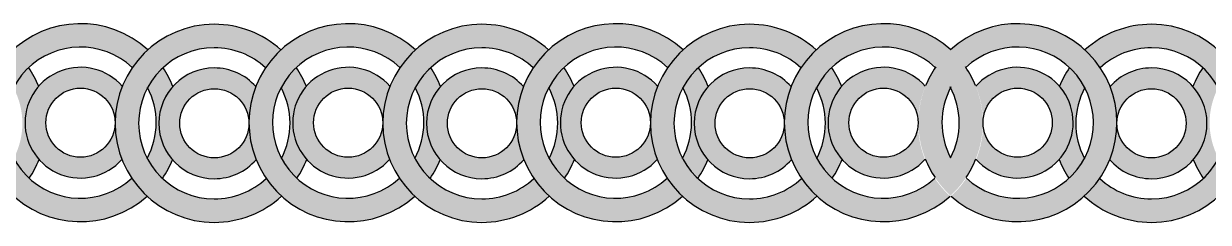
# Model space of a CAD drawing. Header units: millimetres. Extents: x -2167 to 6463, y 877 to 4714.
# Drawn here: x 652.5 to 831.6, y 3543.5 to 3573.6 of the extents above; entities that cross this region are included whole.
import ezdxf

# ---------------------------------------------------------------- set-up
doc = ezdxf.new("R2010")
doc.units = ezdxf.units.MM
doc.layers.add('deco', color=4, linetype='Continuous')

# ---------------------------------------------------------------- blocks, each defined once
blk = doc.blocks.new('010 d 1')
at = {"layer": 'deco'}
h = blk.add_hatch(color=8, dxfattribs=at)
h.paths.add_polyline_path([(-131.5217866629973, 2214.000000000007, -1), (-131.5217866629973, 2244.000000000007, -0.1859482089239019), (-121.4585985190861, 2240.123499646266, 0.05945146505582068), (-123.7671509549255, 2237.420680708739, 0.1882384196149307), (-131.5217866629973, 2240.447368193756, 1), (-131.5217866629973, 2217.552631806258, 0.1907644661140298), (-123.6853865689627, 2220.655356680512, 0.05945146505583004), (-121.3505813118318, 2217.975183370942, -0.1884721506643295)])
h.paths.add_polyline_path([(-137.8449185627614, 2223.488264064315, -0.05368345078366103), (-139.3581867570247, 2220.655356680512, -0.08390256066451372), (-141.6651021848593, 2223.693834832284, 0.2483491088324228), (-141.6128646361976, 2234.404848184928, -0.08390256066450899), (-139.2764223710692, 2237.420680708736, -0.05368345078366642), (-137.7908576493064, 2234.573148034568, 0.3774435382078956)], flags=17)
h.paths.add_polyline_path([(-141.5849748069013, 2240.123499646266, 0.05945146505583442), (-143.9197800640322, 2237.443326336695, 2.295541670009481), (-144.001544449995, 2220.678002308472, 0.05945146505584114), (-141.6929920141556, 2217.975183370942, -2.268074742156999)])
h.paths.add_polyline_path([(-145.4330482583027, 2234.610418952892, 0.09490123409786126), (-146.5216082781481, 2229.073154041154, 1.002441455658438), (-156.9908142899512, 2229.098683017201, 0.9975644905304957), (-146.5216082781481, 2229.073154041154, 0.0949012340978676), (-145.4871091717578, 2223.52553498264, -2.649402887509948)], flags=17)
h.paths.add_polyline_path([(-158.0252511443759, 2223.525534982637, -0.05368345078363309), (-159.5108158661387, 2220.678002308472, -0.08390256066447437), (-161.8472581312744, 2223.69383483228, 0.2483491088324942), (-161.8994956799288, 2234.404848184924, -0.08390256066451782), (-159.5925802520942, 2237.443326336695, -0.05368345078366085), (-158.0793120578237, 2234.610418952892, 0.3774435382079481)], flags=17)
for points in [[(-101.1161878167695, 2240.123499646266, 2.268074742157065), (-101.2242050240166, 2217.975183370942, -0.05945146505583717), (-103.5327574598487, 2220.678002308476, -2.295541670009696), (-103.4509930738932, 2237.443326336695, -0.05945146505580769)], [(-80.88179432169272, 2217.975183370942, -0.05945146505580148), (-83.21659957882366, 2220.655356680516, -0.1907644661140623), (-91.05299967285828, 2217.552631806258, -1), (-91.05299967285828, 2240.447368193756, -0.1882384196150493), (-83.2983639647864, 2237.420680708736, -0.05945146505583921), (-80.98981152894703, 2240.123499646266, 0.1859482089239169), (-91.05299967285828, 2244.000000000007, 0.9442006352803286), (-92.77077503009059, 2214.098683017201), (-89.33522431561869, 2214.098683017201, 0.1589121436864572)], [(-60.7554180338775, 2217.975183370942, -0.05945146505583607), (-63.0639704697096, 2220.678002308476, -2.295541670009696), (-62.98220608375414, 2237.443326336695, -0.05945146505580769), (-60.6474008266232, 2240.123499646266, 2.268074742157078)], [(-117.6105250676846, 2234.610418952892, 0.05368345078367088), (-119.1237932619551, 2237.443326336695, 0.08390256066446405), (-121.430708689797, 2234.404848184931, -0.2483491088325868), (-121.3784711411281, 2223.693834832284, 0.08390256066451794), (-119.0420288759997, 2220.678002308472, 0.0536834507836749), (-117.5564641542369, 2223.52553498264, -0.3774435382078678)], [(-97.32207065916737, 2234.573148034568, 0.05368345078367235), (-98.80763538093015, 2237.420680708736, 0.08390256066451458), (-101.1440776460586, 2234.404848184928, -0.2483491088324094), (-101.1963151947202, 2223.693834832284, 0.08390256066451454), (-98.88939976688562, 2220.655356680512, 0.05368345078365555), (-97.37613157261512, 2223.488264064315, -0.3774435382078785)], [(-78.57324188586063, 2220.678002308472, 0.05368345078365667), (-77.08767716409784, 2223.52553498264, -0.3774435382074762), (-77.1417380775456, 2234.610418952881, 0.0536834507838272), (-78.65500627181609, 2237.443326336695, 0.08390256066464098), (-80.96192169964343, 2234.404848184913, -0.2483491088320799), (-80.90968415098905, 2223.693834832284, 0.08390256066454108)], [(-38.10445489572157, 2220.678002308476, -0.08390256066440431), (-40.44089716085728, 2223.693834832276, 0.248349108832613), (-40.49313470951165, 2234.404848184924, -0.08390256066451665), (-38.18621928167704, 2237.443326336692, -0.0536834507836602), (-36.67295108740655, 2234.610418952892, 0.3774435382087715), (-36.61889017396607, 2223.525534982618, -0.05368345078327474)], [(-2.308552435824822, 2220.678002308476, 0.08390256066440431), (0.02788982931087958, 2223.693834832276, -0.248349108832613), (0.08012737796525471, 2234.404848184924, 0.08390256066451665), (-2.226788049869356, 2237.443326336692, 0.0536834507836602), (-3.740056244139851, 2234.610418952892, -0.3774435382087715), (-3.794117157580331, 2223.525534982618, 0.05368345078327474)]]:
    blk.add_hatch(color=8, dxfattribs=at).paths.add_polyline_path(points)
h = blk.add_hatch(color=8, dxfattribs=at)
h.paths.add_polyline_path([(-40.52102453880798, 2240.123499646266, 0.05945146505582538), (-42.82957697464735, 2237.420680708736, 0.1882384196149885), (-50.58421268271923, 2240.447368193756, 1), (-50.58421268271923, 2217.552631806258, 0.1907644661140302), (-42.74781258868461, 2220.655356680512, 0.05945146505582989), (-40.41300733155367, 2217.975183370942, -0.1884721506643297), (-50.58421268271923, 2214.000000000007, -1), (-50.58421268271923, 2244.000000000007, -0.1859482089239045)])
h.paths.add_polyline_path([(-56.90734458247607, 2223.488264064315, -0.05368345078366097), (-58.42061277674657, 2220.655356680512, -0.08390256066451383), (-60.72752820458118, 2223.693834832284, 0.2483491088324228), (-60.67529065591953, 2234.404848184928, -0.08390256066450881), (-58.3388483907911, 2237.420680708736, -0.05368345078366657), (-56.85328366902831, 2234.573148034568, 0.3774435382078955)], flags=17)
h.paths.add_polyline_path([(-55.8188468146036, 2229.000000000007, 1.00244145564951), (-45.34964080279315, 2229.025528976053, 0.0949012340978447), (-44.2610807829551, 2223.488264064315, -0.2167651491654401), (-50.58421268271923, 2220.611839889079, -1), (-50.58421268271923, 2237.388160110935, -0.2142134381101736), (-44.31514169640286, 2234.573148034568, 0.09490123409786454), (-45.34964080279315, 2229.025528976053, 0.9975644905407856)], flags=17)
h = blk.add_hatch(color=8, dxfattribs=at)
h.paths.add_polyline_path([(-20.28663104373845, 2217.975183370942, -0.05945146505583607), (-22.59518347957055, 2220.678002308476, -2.295541670009696), (-22.51341909361508, 2237.443326336695, -0.05945146505580769), (-20.17861383648415, 2240.123499646266, 2.268074742157078)])
edge = h.paths.add_edge_path()
edge.add_arc((-30.3498191876497, 2229.098683017201), 5.234634131884624, 0, 360, ccw=False)
edge = h.paths.add_edge_path()
edge.add_arc((-10.1154256925729, 2229.000000000011), 15.00000000000064, 179.7205710381764, 201.4053878045281, ccw=False)
edge.add_arc((-10.1154256925729, 2229.000000000011), 15.00000000000064, 158.035754271827, 179.7205710381764, ccw=False)
edge.add_arc((-30.3498191876497, 2229.098683017201), 8.388160110928315, 41.07795126101556, 318.3631908153313)
edge = h.paths.add_edge_path()
edge.add_line((-20.2065036657732, 2223.792517849492), (-20.2065036657732, 2223.595151815076))
edge.add_arc((-10.1154256925729, 2229.000000000007), 11.44736819375459, 207.6149388642394, 208.1737967879766, ccw=False)
edge.add_arc((-30.3498191876497, 2229.098683017204), 11.44736819375278, 331.8262032120903, 332.3850611358275)
h = blk.add_hatch(color=8, dxfattribs=at)
h.paths.add_polyline_path([(-20.12637628780794, 2217.975183370942, 0.05945146505583607), (-17.81782385197585, 2220.678002308476, 2.295541670009696), (-17.89958823793131, 2237.443326336695, 0.05945146505580769), (-20.23439349506225, 2240.123499646266, -2.268074742157078)])
edge = h.paths.add_edge_path()
edge.add_arc((-10.0631881438967, 2229.098683017201), 5.234634131884624, -180, 180)
edge = h.paths.add_edge_path()
edge.add_arc((-30.2975816389735, 2229.000000000011), 15.00000000000064, -21.40538780452815, 0.2794289618235371)
edge.add_arc((-30.2975816389735, 2229.000000000011), 15.00000000000064, 0.2794289618235371, 21.96424572817298)
edge.add_arc((-10.0631881438967, 2229.098683017201), 8.388160110928315, -138.36319081533128, 138.9220487389844, ccw=False)
edge = h.paths.add_edge_path()
edge.add_line((-20.2065036657732, 2223.792517849492), (-20.2065036657732, 2223.595151815076))
edge.add_arc((-30.2975816389735, 2229.000000000007), 11.44736819375459, -28.17379678797665, -27.61493886423937)
edge.add_arc((-10.0631881438967, 2229.098683017204), 11.44736819375278, -152.3850611358274, -151.8262032120902, ccw=False)
h = blk.add_hatch(color=8, dxfattribs=at)
h.paths.add_polyline_path([(0.1080172072615824, 2240.123499646266, -0.05945146505582538), (2.416569643100956, 2237.420680708736, -0.1882384196149885), (10.17120535117283, 2240.447368193756, -1), (10.17120535117283, 2217.552631806258, -0.1907644661140302), (2.334805257138214, 2220.655356680512, -0.05945146505582989), (7.275957614183426e-12, 2217.975183370942, 0.1884721506643297), (10.17120535117283, 2214.000000000007, 1), (10.17120535117283, 2244.000000000007, 0.1859482089239045)])
h.paths.add_polyline_path([(16.49433725092968, 2223.488264064315, 0.05368345078366097), (18.00760544520017, 2220.655356680512, 0.08390256066451383), (20.31452087303478, 2223.693834832284, -0.2483491088324228), (20.26228332437313, 2234.404848184928, 0.08390256066450881), (17.9258410592447, 2237.420680708736, 0.05368345078366657), (16.44027633748192, 2234.573148034568, -0.3774435382078955)], flags=17)
h.paths.add_polyline_path([(15.40583948305721, 2229.000000000007, -1.00244145564951), (4.936633471246751, 2229.025528976053, -0.0949012340978447), (3.848073451408709, 2223.488264064315, 0.2167651491654401), (10.17120535117283, 2220.611839889079, 1), (10.17120535117283, 2237.388160110935, 0.2142134381101736), (3.902134364856465, 2234.573148034568, -0.09490123409786454), (4.936633471246751, 2229.025528976053, -0.9975644905407856)], flags=17)
h = blk.add_hatch(color=8, dxfattribs=at)
edge = h.paths.add_edge_path()
edge.add_line((-20.2065036657732, 2240.149377523601), (-20.2065036657732, 2218.0479885108))
edge.add_arc((-10.06341976953263, 2229.098683017201), 15, 132.5478415467129, 227.4521584532871, ccw=False)
edge = h.paths.add_edge_path()
edge.add_line((-20.2065036657732, 2234.405290939136), (-20.2065036657732, 2223.792075095276))
edge.add_arc((-10.06341976953263, 2229.098683017201), 11.44736819375248, 152.3825601549601, 207.6174398449915, ccw=False)
h = blk.add_hatch(color=8, dxfattribs=at)
edge = h.paths.add_edge_path()
edge.add_line((-20.2065036657732, 2240.149377523601), (-20.2065036657732, 2218.0479885108))
edge.add_arc((-30.34958756201377, 2229.098683017201), 15, -47.45215845328711, 47.45215845328711)
edge = h.paths.add_edge_path()
edge.add_line((-20.2065036657732, 2234.405290939136), (-20.2065036657732, 2223.792075095276))
edge.add_arc((-30.34958756201377, 2229.098683017201), 11.44736819375248, -27.61743984499151, 27.61743984503991)
h = blk.add_hatch(color=8, dxfattribs=at)
edge = h.paths.add_edge_path()
edge.add_arc((-131.5217866629973, 2229.000000000007), 5.234634131884626, 0, 360, ccw=False)
edge = h.paths.add_edge_path()
edge.add_arc((-111.2873931679278, 2229.098683017201), 15.00000000000037, 180.2794289618337, 201.9642457281841, ccw=False)
edge.add_arc((-111.2873931679278, 2229.098683017201), 15.00000000000037, 158.5946121954821, 180.2794289618337, ccw=False)
edge.add_arc((-131.5217866629973, 2229.000000000011), 8.388160110926384, 41.6368091846606, 318.9220487389743)
h = blk.add_hatch(color=8, dxfattribs=at)
edge = h.paths.add_edge_path()
edge.add_arc((-111.2873931679278, 2229.098683017201), 5.234634131884619, 0, 360, ccw=False)
edge = h.paths.add_edge_path()
edge.add_arc((-91.05299967285828, 2229.000000000011), 15.00000000000064, 179.7205710381764, 201.4053878045281, ccw=False)
edge.add_arc((-91.05299967285828, 2229.000000000011), 15.00000000000064, 158.035754271827, 179.7205710381764, ccw=False)
edge.add_arc((-111.2873931679278, 2229.098683017201), 8.388160110928315, 41.07795126101556, 318.3631908153313)
h = blk.add_hatch(color=8, dxfattribs=at)
edge = h.paths.add_edge_path()
edge.add_arc((-91.05299967285828, 2229.000000000007), 5.234634131884626, 0, 360, ccw=False)
edge = h.paths.add_edge_path()
edge.add_arc((-70.81860617778875, 2229.098683017201), 14.99999999999926, 180.2794289618337, 201.9642457281823, ccw=False)
edge.add_arc((-70.81860617778875, 2229.098683017201), 14.99999999999926, 158.5946121954807, 180.2794289618337, ccw=False)
edge.add_arc((-91.05299967285828, 2229.000000000007), 8.388160110928409, 41.63680918466578, 318.9220487389924)
h = blk.add_hatch(color=8, dxfattribs=at)
edge = h.paths.add_edge_path()
edge.add_arc((-70.81860617778875, 2229.098683017201), 5.234634131884622, 0, 360, ccw=False)
edge = h.paths.add_edge_path()
edge.add_arc((-50.58421268271923, 2229.000000000007), 15.00000000000054, 179.7205710381697, 201.4053878045208, ccw=False)
edge.add_arc((-50.58421268271923, 2229.000000000007), 15.00000000000054, 158.0357542718194, 179.7205710381697, ccw=False)
edge.add_arc((-70.81860617778875, 2229.098683017201), 8.388160110928256, 41.07795126100742, 318.3631908153224)
at = {"layer": 'deco', "color": 0}
for centre in [(-151.7561801580669, 2229.098683017201), (-131.5217866629973, 2229.000000000007), (-111.2873931679278, 2229.098683017201), (-91.05299967285828, 2229.000000000007), (-70.81860617778875, 2229.098683017201), (-50.58421268271923, 2229.000000000007), (-30.3498191876497, 2229.098683017201), (-10.0631881438967, 2229.098683017201), (10.17120535117283, 2229.000000000007)]:
    blk.add_circle(centre, 5.234634131884624, dxfattribs=at)
for centre, radius, start, end in [((-151.7561801580669, 2229.098683017201), 15, 47.30618314157581, 312.1349589348723), ((-131.5217866629973, 2229.000000000007), 15, 90, 270), ((-131.5217866629973, 2229.000000000007), 15, 47.86504106512775, 90), ((-111.2873931679278, 2229.098683017201), 15, 47.30618314157581, 312.1349589348723), ((-91.05299967285828, 2229.000000000007), 15, 90, 270), ((-91.05299967285828, 2229.000000000007), 15, 47.86504106512775, 90), ((-70.81860617778875, 2229.098683017201), 15, 47.30618314157581, 312.1349589348723), ((-50.58421268271923, 2229.000000000007), 15, 90, 270), ((-50.58421268271923, 2229.000000000007), 15, 47.86504106512775, 90), ((-30.3498191876497, 2229.098683017201), 15, 47.30618314157581, 312.1349589348723), ((-10.0631881438967, 2229.098683017201), 15, 227.8650410651277, 132.6938168584242), ((10.17120535117283, 2229.000000000007), 15, 90, 132.1349589348723), ((10.17120535117283, 2229.000000000007), 15, 270, 90), ((-151.7561801580669, 2229.098683017201), 11.44736819375063, 46.79905709959933, 312.6420849767801), ((-131.5217866629973, 2229.000000000007), 11.44736819375063, 90, 270), ((-131.5217866629973, 2229.000000000007), 11.44736819375063, 47.35791502321992, 90), ((-111.2873931679278, 2229.098683017201), 11.44736819375063, 46.79905709959933, 312.6420849767801), ((-91.05299967285828, 2229.000000000007), 11.44736819375063, 90, 270), ((-91.05299967285828, 2229.000000000007), 11.44736819375063, 47.35791502321992, 90), ((-70.81860617778875, 2229.098683017201), 11.44736819375063, 46.79905709959933, 312.6420849767801), ((-50.58421268271923, 2229.000000000007), 11.44736819375063, 90, 270), ((-50.58421268271923, 2229.000000000007), 11.44736819375063, 47.35791502321992, 90), ((-30.3498191876497, 2229.098683017201), 11.44736819375063, 46.79905709959933, 312.6420849767801), ((-10.06341976953263, 2229.098683017201), 15, 132.5478415466702, 132.6938168584242), ((-30.34958756201377, 2229.098683017201), 15, 47.30618314157581, 47.45215845332975), ((-10.0631881438967, 2229.098683017201), 11.44736819375063, 227.3579150232199, 133.2009429004007), ((10.17120535117283, 2229.000000000007), 11.44736819375063, 90, 132.6420849767801), ((10.17120535117283, 2229.000000000007), 11.44736819375063, 270, 90), ((-151.7561801580669, 2229.098683017201), 8.388160110927936, 41.07795126127668, 318.3631908150965), ((-171.9905736531364, 2229.000000000007), 15, 21.96424572825405, 34.25578770963363), ((-131.5217866629973, 2229.000000000007), 8.388160110927936, 90, 270), ((-151.7561801580669, 2229.098683017201), 15, 21.40538780451849, 33.69692978568099), ((-131.5217866629973, 2229.000000000007), 8.388160110927936, 41.63680918490356, 90), ((-111.2873931679278, 2229.098683017201), 8.388160110927936, 41.07795126127668, 318.3631908150965), ((-131.5217866629973, 2229.000000000007), 15, 21.96424572825405, 34.25578770963363), ((-91.05299967285828, 2229.000000000007), 8.388160110927936, 90, 270), ((-111.2873931679278, 2229.098683017201), 15, 21.40538780451849, 33.69692978568099), ((-91.05299967285828, 2229.000000000007), 8.388160110927936, 41.63680918490356, 90), ((-70.81860617778875, 2229.098683017201), 8.388160110927936, 41.07795126127668, 318.3631908150965), ((-91.05299967285828, 2229.000000000007), 15, 21.96424572825405, 34.25578770963363), ((-50.58421268271923, 2229.000000000007), 8.388160110927936, 90, 270), ((-70.81860617778875, 2229.098683017201), 15, 21.40538780451849, 33.69692978568099), ((-50.58421268271923, 2229.000000000007), 8.388160110927936, 41.63680918490356, 90), ((-30.3498191876497, 2229.098683017201), 8.388160110927936, 41.07795126127668, 318.3631908150965), ((-50.58421268271923, 2229.000000000007), 15, 21.96424572825405, 34.25578770963363), ((-10.06341976953263, 2229.098683017201), 15, 145.7442122903664, 158.035754271746), ((-30.34958756201377, 2229.098683017201), 15, 21.96424572825405, 34.25578770963363), ((-10.0631881438967, 2229.098683017201), 8.388160110927936, 221.6368091849036, 138.9220487387233), ((10.17120535117283, 2229.000000000007), 15, 145.7442122903664, 158.035754271746), ((10.17120535117283, 2229.000000000007), 8.388160110927936, 90, 138.3631908150964), ((10.17120535117283, 2229.000000000007), 8.388160110927936, 270, 90), ((30.40559884624236, 2229.098683017201), 15, 146.303070214319, 158.5946121954815), ((-151.7561801580669, 2229.098683017201), 11.44736819375063, 331.8262032121236, 27.61493886417218), ((-131.5217866629973, 2229.000000000007), 11.44736819375063, 332.3850611358278, 28.17379678787639), ((-111.2873931679278, 2229.098683017201), 11.44736819375063, 331.8262032121236, 27.61493886417218), ((-91.05299967285828, 2229.000000000007), 11.44736819375063, 332.3850611358278, 28.17379678787639), ((-70.81860617778875, 2229.098683017201), 11.44736819375063, 331.8262032121236, 27.61493886417218), ((-50.58421268271923, 2229.000000000007), 11.44736819375063, 332.3850611358278, 28.17379678787639), ((-10.06341976953263, 2229.098683017201), 11.44736819375063, 151.8262032121236, 207.6149388641722), ((-30.3498191876497, 2229.098683017201), 11.44736819375063, 27.61493886417218, 28.17379678787639), ((-30.34958756201377, 2229.098683017201), 11.44736819375063, 332.3850611358278, 28.17379678787639), ((-10.0631881438967, 2229.098683017201), 11.44736819375063, 151.8262032121236, 152.3850611358278), ((10.17120535117283, 2229.000000000007), 11.44736819375063, 151.8262032121236, 207.6149388641722), ((-171.9905736531364, 2229.000000000007), 15, 326.3030702143191, 338.5946121954815), ((-151.7561801580669, 2229.098683017201), 15, 325.7442122903664, 338.0357542717459), ((-131.5217866629973, 2229.000000000007), 8.388160110927936, 270, 318.9220487387233), ((-131.5217866629973, 2229.000000000007), 15, 326.3030702143191, 338.5946121954815), ((-111.2873931679278, 2229.098683017201), 15, 325.7442122903664, 338.0357542717459), ((-91.05299967285828, 2229.000000000007), 8.388160110927936, 270, 318.9220487387233), ((-91.05299967285828, 2229.000000000007), 15, 326.3030702143191, 338.5946121954815), ((-70.81860617778875, 2229.098683017201), 15, 325.7442122903664, 338.0357542717459), ((-50.58421268271923, 2229.000000000007), 8.388160110927936, 270, 318.9220487387233), ((-50.58421268271923, 2229.000000000007), 15, 326.3030702143191, 338.5946121954815), ((-10.06341976953263, 2229.098683017201), 15, 201.4053878045185, 213.696929785681), ((-30.34958756201377, 2229.098683017201), 15, 326.3030702143191, 338.5946121954815), ((10.17120535117283, 2229.000000000007), 15, 201.4053878045185, 213.696929785681), ((10.17120535117283, 2229.000000000007), 8.388160110927936, 221.0779512612767, 270), ((30.40559884624236, 2229.098683017201), 15, 201.964245728254, 214.2557877096336), ((-131.5217866629973, 2229.000000000007), 11.44736819375063, 270, 313.2009429004007), ((-91.05299967285828, 2229.000000000007), 11.44736819375063, 270, 313.2009429004007), ((-50.58421268271923, 2229.000000000007), 11.44736819375063, 270, 313.2009429004007), ((10.17120535117283, 2229.000000000007), 11.44736819375063, 226.7990570995993, 270), ((-131.5217866629973, 2229.000000000007), 15, 270, 312.6938168584242), ((-91.05299967285828, 2229.000000000007), 15, 270, 312.6938168584242), ((-50.58421268271923, 2229.000000000007), 15, 270, 312.6938168584242), ((10.17120535117283, 2229.000000000007), 15, 227.3061831415758, 270)]:
    blk.add_arc(centre, radius, start, end, dxfattribs=at)

msp = doc.modelspace()

# ---------------------------------------------------------------- block references
at = {"layer": 'deco', "color": 8}
msp.add_blockref('010 d 1', (812.8364080392857, 1329.457759684341), dxfattribs=at)

doc.saveas('drawing.dxf')
